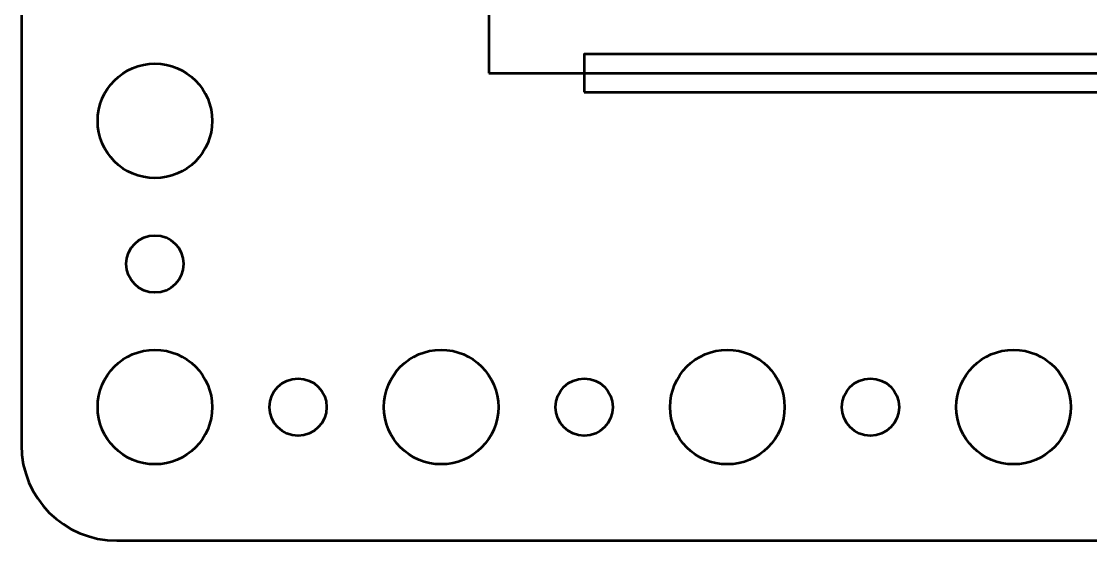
# Model space of a CAD drawing. Header units: centimetres. Extents: x -5.2 to 5.2, y -9.7 to 9.7.
# Drawn here: x -5.2 to 0.4, y -9.7 to -6.98 of the extents above; entities that cross this region are included whole.
import ezdxf

# ---------------------------------------------------------------- set-up
doc = ezdxf.new("R2010")
doc.units = ezdxf.units.CM
doc.header["$MEASUREMENT"] = 0
doc.layers.add('Layer 1', color=7, linetype='Continuous')

msp = doc.modelspace()

# ---------------------------------------------------------------- linework, layer by layer
at = {"layer": 'Layer 1', "color": 4, "lineweight": 53}
msp.add_lwpolyline([(-2.75001, -7.25002), (2.74999, -7.25002), (2.74999, 7.24998), (-2.75001, 7.24998), (-2.75001, -7.25002)], close=True, dxfattribs=at)
at = {"layer": 'Layer 1', "lineweight": 53}
for centre, major_axis in [((-4.49999, -7.50001), (0, 0.30001)), ((-4.5, -8.25), (0, 0.15)), ((-4.49999, -9.00001), (0, 0.30001)), ((-2.99999, -9.00001), (0, 0.30001)), ((-1.49999, -9.00001), (0, 0.30001)), ((0.00001, -9.00001), (0, 0.30001)), ((-3.75, -9), (0, 0.15)), ((-2.25, -9), (0, 0.15)), ((-0.75, -9), (0, 0.15))]:
    msp.add_ellipse(centre, major_axis=major_axis, ratio=1, dxfattribs=at)
for points, knots in [([(-5.2, -9.2), (-5.2, -9.2), (-5.2, 9.2), (-5.2, 9.2), (-5.2, 9.2), (-5.2, 9.47614), (-4.97614, 9.7), (-4.7, 9.7), (-4.7, 9.7), (-4.7, 9.7), (4.7, 9.7), (4.7, 9.7), (4.7, 9.7), (4.97614, 9.7), (5.2, 9.47614), (5.2, 9.2), (5.2, 9.2), (5.2, 9.2), (5.2, -9.2), (5.2, -9.2), (5.2, -9.2), (5.2, -9.47614), (4.97614, -9.7), (4.7, -9.7), (4.7, -9.7), (4.7, -9.7), (-4.7, -9.7), (-4.7, -9.7), (-4.7, -9.7), (-4.97614, -9.7), (-5.2, -9.47614), (-5.2, -9.2)], [0, 0, 0, 0, 0.1111111, 0.1111111, 0.1111111, 0.1111111, 0.2222222, 0.2222222, 0.2222222, 0.2222222, 0.3333333, 0.3333333, 0.3333333, 0.3333333, 0.4444444, 0.4444444, 0.4444444, 0.4444444, 0.5555556, 0.5555556, 0.5555556, 0.5555556, 0.6666667, 0.6666667, 0.6666667, 0.6666667, 0.7777778, 0.7777778, 0.7777778, 0.7777778, 1, 1, 1, 1]), ([(-2.25, -7.35), (-2.25, -7.35), (-2.25, -7.15), (-2.25, -7.15), (-2.25, -7.15), (-2.25, -7.15), (2.25, -7.15), (2.25, -7.15), (2.25, -7.15), (2.25, -7.15), (2.25, -7.35), (2.25, -7.35), (2.25, -7.35), (2.25, -7.35), (-2.25, -7.35), (-2.25, -7.35)], [0, 0, 0, 0, 0.2, 0.2, 0.2, 0.2, 0.4, 0.4, 0.4, 0.4, 0.6, 0.6, 0.6, 0.6, 1, 1, 1, 1])]:
    msp.add_open_spline(points, degree=3, knots=knots, dxfattribs=at)

doc.saveas('drawing.dxf')
